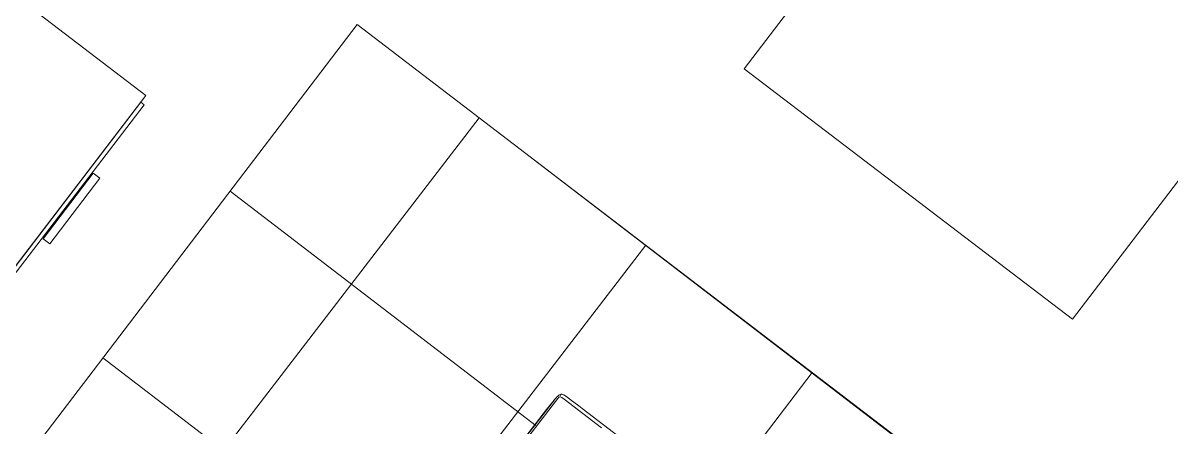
# Model space of a CAD drawing. Header units: metres. Extents: x 2712 to 2857, y 1386 to 1404.
# Drawn here: x 2716.737 to 2719.517, y 1394.563 to 1395.542 of the extents above; entities that cross this region are included whole.
import ezdxf

# ---------------------------------------------------------------- set-up
doc = ezdxf.new("R2010")
doc.units = ezdxf.units.M
doc.set_wipeout_variables(frame=1)
doc.layers.add('MOBILIARIO', color=35, linetype='Continuous', lineweight=0)

msp = doc.modelspace()

# ---------------------------------------------------------------- hatches: boundary and pattern name
at = {"layer": 'MOBILIARIO', "lineweight": 5, "true_color": 0xc7c8ca}
h = msp.add_hatch(dxfattribs=at)
h.set_pattern_fill('ANSI37', color=9, scale=0.16, angle=187.5)
h.set_pattern_definition([(232.5, (2961.3069, 1433.8867), (0.4030235, -0.3092508), []), (322.5, (2961.3069, 1433.8867), (0.3092508, 0.4030235), [])])
h.paths.add_polyline_path([(2720.7292, 1393.1017), (2717.5458, 1395.5384), (2715.718, 1393.14), (2718.9014, 1390.7033)])

# ---------------------------------------------------------------- linework, layer by layer
at = {"layer": 'MOBILIARIO'}
msp.add_lwpolyline([(2719.2781, 1394.8247), (2718.4831, 1395.4313), (2719.1383, 1396.2899), (2719.9333, 1395.6832), (2719.2781, 1394.8247)], dxfattribs=at)
for points in [[(2715.6577, 1394.8829), (2716.3988, 1395.8521), (2717.0342, 1395.3661), (2716.2932, 1394.397)], [(2716.6698, 1394.8895), (2717.0221, 1395.3502), (2717.03, 1395.3442), (2716.6777, 1394.8834)], [(2716.8012, 1395.0072), (2716.9227, 1395.1661), (2716.9068, 1395.1782), (2716.7853, 1395.0193)]]:
    msp.add_lwpolyline(points, close=True, dxfattribs=at)
at = {"layer": 'MOBILIARIO', "color": 252, "lineweight": 5, "true_color": 0x939598}
msp.add_lwpolyline([(2717.5458, 1395.5384), (2715.718, 1393.14), (2718.9014, 1390.7033), (2720.7292, 1393.1017)], close=True, dxfattribs=at)

# ---------------------------------------------------------------- next in the draw order: wipeouts: each hides what was drawn before it
msp.add_wipeout([(2716.8419, 1393.0819), (2717.449, 1392.6145), (2718.6462, 1394.1736), (2718.0358, 1394.6413), (2716.8426, 1393.0827)]).dxf.layer = 'MOBILIARIO'

# ---------------------------------------------------------------- next in the draw order: linework, layer by layer
at = {"layer": 'MOBILIARIO'}
for p, q in [((2718.0302, 1394.6361), (2718.0304, 1394.6362)), ((2718.0373, 1394.6396), (2718.0383, 1394.6399)), ((2718.0382, 1394.6409), (2718.0382, 1394.6409)), ((2718.0386, 1394.6401), (2718.0387, 1394.6401)), ((2718.0423, 1394.6425), (2718.0436, 1394.642))]:
    msp.add_line(p, q, dxfattribs=at)
for points in [[(2718.0513, 1394.4441), (2718.0503, 1394.4451), (2718.0494, 1394.446), (2718.0489, 1394.4463), (2718.0471, 1394.4473), (2718.0447, 1394.4477), (2718.0425, 1394.4469), (2718.0416, 1394.4461), (2717.9452, 1394.52), (2718.0258, 1394.6251), (2718.0313, 1394.632), (2718.0343, 1394.6353), (2718.0362, 1394.6364), (2718.038, 1394.6365), (2718.0411, 1394.6348), (2718.047, 1394.6306), (2718.1371, 1394.5614), (2718.1372, 1394.5613), (2718.1373, 1394.5613)], [(2718.027, 1394.6334), (2718.0277, 1394.634), (2718.0286, 1394.6351), (2718.0305, 1394.6371), (2718.0321, 1394.6387), (2718.0334, 1394.6398), (2718.0345, 1394.6407), (2718.0354, 1394.6412), (2718.0362, 1394.6414), (2718.0367, 1394.6413), (2718.0368, 1394.6413), (2718.0373, 1394.6412)], [(2718.0373, 1394.6412), (2718.0374, 1394.6412), (2718.0378, 1394.641), (2718.0379, 1394.641), (2718.0382, 1394.6409), (2718.0383, 1394.6411), (2718.0383, 1394.6412), (2718.0384, 1394.6412), (2718.0385, 1394.6415), (2718.0386, 1394.642), (2718.0389, 1394.6424), (2718.0395, 1394.6426), (2718.0402, 1394.6427), (2718.0412, 1394.6427)], [(2718.0412, 1394.6427), (2718.0423, 1394.6425), (2718.0423, 1394.6425), (2718.0436, 1394.6421), (2718.0437, 1394.642), (2718.0439, 1394.6419), (2718.0439, 1394.6419), (2718.0451, 1394.6414), (2718.0462, 1394.6409), (2718.0464, 1394.6408)], [(2718.0464, 1394.6408), (2718.0464, 1394.6408), (2718.0467, 1394.6406), (2718.0467, 1394.6406), (2718.0468, 1394.6406), (2718.0486, 1394.6395), (2718.0486, 1394.6395), (2718.0488, 1394.6394), (2718.0507, 1394.6382), (2718.0508, 1394.6381), (2718.0513, 1394.6378)], [(2718.6294, 1394.1944), (2718.6285, 1394.1952), (2718.6081, 1394.2109), (2718.3454, 1394.4127), (2718.3453, 1394.4127), (2718.3453, 1394.4127), (2718.0907, 1394.6079), (2718.0824, 1394.6143), (2718.0619, 1394.6298), (2718.0609, 1394.6306), (2718.0609, 1394.6306), (2718.0513, 1394.6378)], [(2716.8451, 1393.0922), (2716.8453, 1393.0926), (2716.8459, 1393.0938), (2716.8531, 1393.1044), (2716.8671, 1393.1229), (2718.0043, 1394.6054), (2718.0186, 1394.6237), (2718.027, 1394.6334), (2718.027, 1394.6333), (2718.027, 1394.6333), (2718.0272, 1394.6331)], [(2718.0282, 1394.6344), (2718.0277, 1394.634), (2718.027, 1394.6333), (2718.0264, 1394.6325), (2718.0238, 1394.6295), (2718.0208, 1394.6258), (2718.0097, 1394.6116), (2717.979, 1394.5717), (2716.894, 1393.1574), (2716.8634, 1393.1174)]]:
    msp.add_lwpolyline(points, dxfattribs=at)

doc.saveas('drawing.dxf')
